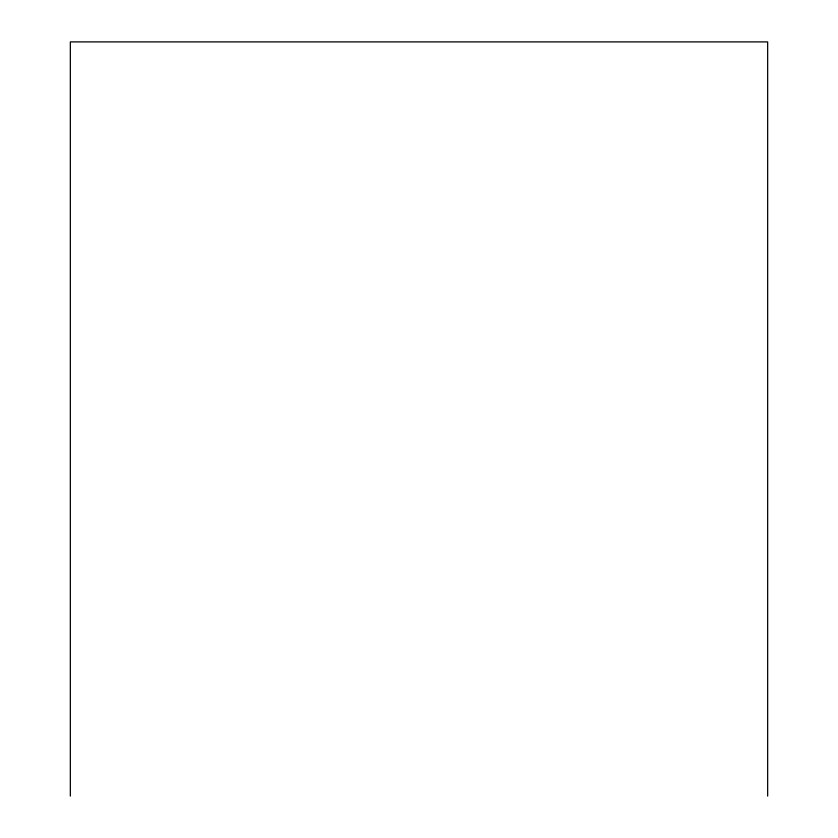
<?xml version="1.0" encoding="UTF-8"?>
<svg xmlns="http://www.w3.org/2000/svg" width="838" height="838" viewBox="0 0 838 838"><rect width="100%" height="100%" fill="white"/><g stroke="black" fill="none" stroke-linecap="round" stroke-linejoin="round"><path stroke-width="1.26" d="M767.66 796.1L767.66 41.9L70.34 41.9L70.34 796.1"/></g></svg>
